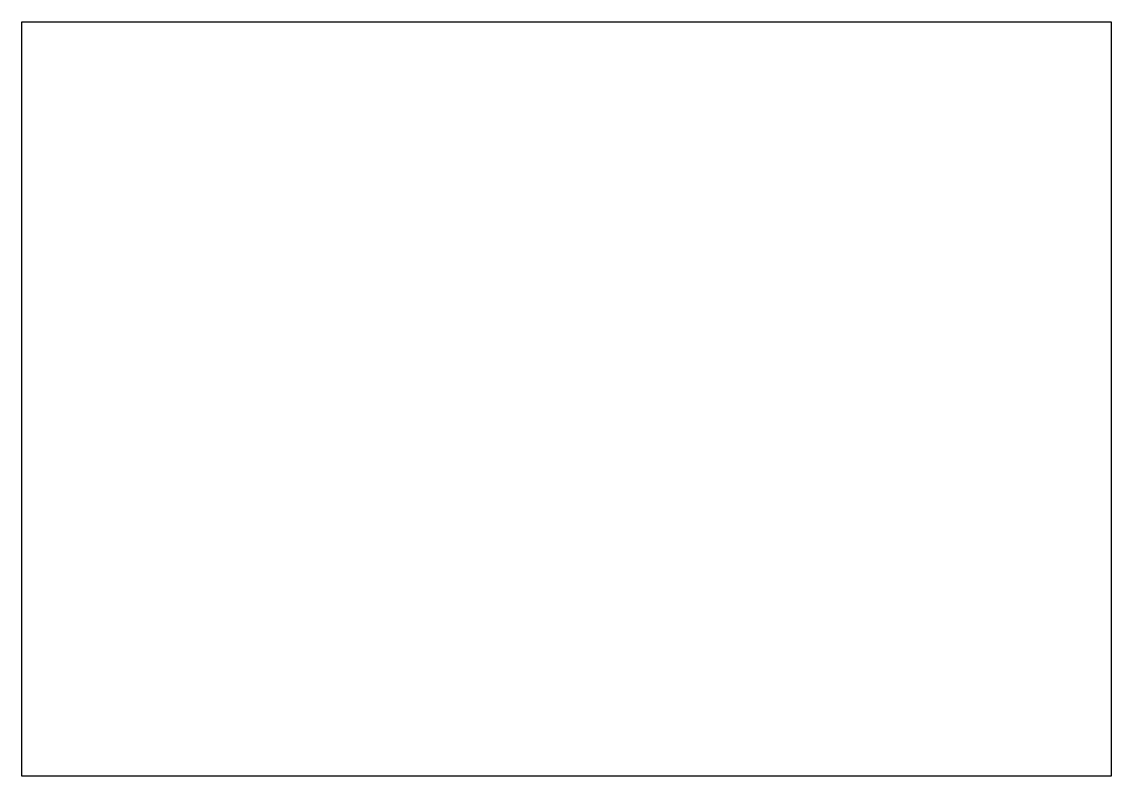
# Paper-space layout 'Торговый зал (А3 горизонтально)' of a CAD drawing. Extents: x 1 to 411, y 4 to 288.
import ezdxf

# ---------------------------------------------------------------- set-up
doc = ezdxf.new("R2010")
doc.units = 0
doc.header["$LTSCALE"] = 50
doc.layers.get('0').update_dxf_attribs({"linetype": 'CONTINUOUS'})

psp = doc.layouts.new('Торговый зал (А3 горизонтально)')

# ---------------------------------------------------------------- linework, layer by layer
psp.add_lwpolyline([(0.65, 287.84), (411.06, 287.84), (411.06, 47.7), (411.06, 3.74), (229.71, 3.74), (0.65, 3.74), (0.65, 287.84)], close=True)

# ---------------------------------------------------------------- viewports
at = {"layer": '0'}
vp = psp.add_viewport(center=(205.86, 145.79), size=(410.41, 284.1025), view_center_point=(-255102.76, -32383.64), view_height=28494.4743, dxfattribs=at)
vp.dxf.flags = 0x10000  # cut along an outline
vp.dxf.clipping_boundary_handle = psp.add_lwpolyline([(0.65, 287.84), (411.06, 287.84), (411.06, 47.7), (411.06, 3.74), (229.71, 3.74), (0.65, 3.74), (0.65, 287.84)], format="xyb", close=True, dxfattribs={"invisible": 1}).dxf.handle

doc.saveas('drawing.dxf')
